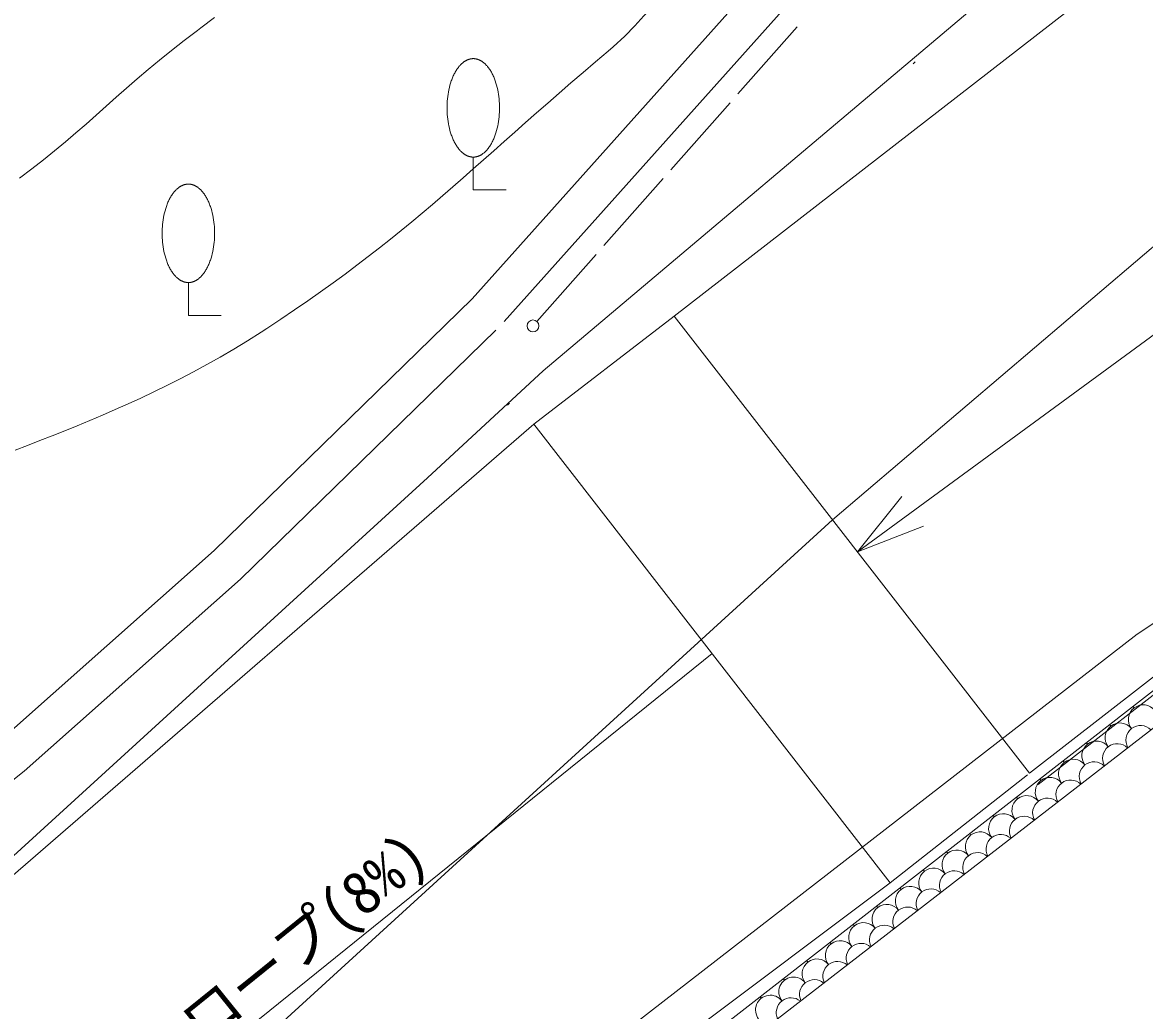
# Model space of a CAD drawing. Units: millimetres at full size, sheet at 1:200; details may follow other scales. Extents: x -40000 to 40000, y -27700 to 27700.
# Drawn here: x -28690 to -19194, y 8676 to 17039 of the extents above; entities that cross this region are included whole.
import ezdxf
from ezdxf.enums import TextEntityAlignment as Align

# ---------------------------------------------------------------- set-up
doc = ezdxf.new("R2010")
doc.units = ezdxf.units.MM
doc.header["$LTSCALE"] = 200
for name, color, linetype, lineweight in [('0-0_通り芯', 33, 'Continuous', 18), ('0-3_外構１', 134, 'Continuous', 9), ('0-5_計画レベル', 134, 'Continuous', 9), ('0-9_雨水ルート', 134, 'Continuous', 9), ('C-D_文字', 1, 'Continuous', 18)]:
    doc.layers.add(name, color=color, linetype=linetype, lineweight=lineweight)
doc.styles.add('ＭＳ ゴシック', font='')
doc.styles.get('ＭＳ ゴシック').set_extended_font_data('MS Gothic')

msp = doc.modelspace()

# ---------------------------------------------------------------- linework, layer by layer
at = {"layer": '0-0_通り芯'}
for p, q in [((-23174.3, 14553.8), (-17361.4, 19068.8)), ((-13381.4, 18601.5), (-21624.4, 12558.4)), ((-24363.2, 13639.1), (-23174.3, 14553.8)), ((-23174.3, 14553.8), (-20168.6, 10684)), ((-24363.2, 13639.1), (-32803.1, 6325.7)), ((-21624.4, 12558.4), (-21248.9, 13026.3)), ((-21624.4, 12558.4), (-21065.2, 12775.8)), ((-21347.9, 9757.1), (-29132.5, 3912.2))]:
    msp.add_line(p, q, dxfattribs=at)
for points in [[(-20168.6, 10684), (-14556.3, 15043.2), (-12245.3, 16481.7)], [(-20095, 10589.3), (-14487.7, 14944.7), (-12189.5, 16375.2)], [(-24363.2, 13639.1), (-21347.9, 9757.1), (-20186.3, 10670.3)], [(-22854.6, 11696.8), (-29787.6, 6101.9), (-29434.1, 6586.8)]]:
    msp.add_lwpolyline(points, dxfattribs=at)
at = {"layer": '0-3_外構１'}
for points in [[(-24244.9, 16356.1), (-24148, 16440.9), (-24048.6, 16527.4), (-23946.4, 16615.5), (-23841.1, 16705.5), (-23732.6, 16797.4), (-23691.2, 16832.2), (-23592.6, 16921.8), (-23507.9, 17009.6), (-23430.4, 17094.5), (-23353.7, 17175.6), (-23271.1, 17252), (-23176.1, 17322.7), (-23062.2, 17386.8), (-23054.8, 17390.4), (-22933.3, 17443.9), (-22824.1, 17483), (-22717, 17511.4), (-22602.1, 17532.5), (-22469.2, 17549.9), (-22321.4, 17566.2)], [(-27063.6, 17079.7), (-27179.3, 16993.7), (-27209.7, 16971.1), (-27322.8, 16885.4), (-27429.4, 16801.7), (-27530.5, 16719.8), (-27626.9, 16639.5), (-27719.4, 16560.6), (-27808.8, 16482.9), (-27895.9, 16406.1), (-27981.6, 16330.1), (-28066.7, 16254.6), (-28152.1, 16179.3), (-28238.5, 16104.2), (-28326.9, 16028.9), (-28417.9, 15953.3)], [(-28119.3, 13670.1), (-28012.1, 13715.2), (-27904.4, 13761.9), (-27796, 13810.1), (-27687, 13860.1), (-27577.2, 13912.1), (-27466.7, 13966.2), (-27355.5, 14022.6), (-27243.4, 14081.4), (-27130.4, 14142.9), (-27016.6, 14207.2), (-26901.8, 14274.5), (-26786, 14344.9), (-26669.1, 14418.7), (-26622.8, 14448.8), (-26502.8, 14527.9), (-26387, 14605.9), (-26275, 14683.1), (-26166.6, 14759.3), (-26061.5, 14834.9), (-25959.4, 14909.8), (-25860.1, 14984.2), (-25763.3, 15058.2), (-25668.7, 15131.8), (-25576.1, 15205.3), (-25485.3, 15278.7), (-25395.8, 15352.1), (-25307.6, 15425.6), (-25220.3, 15499.4), (-25133.6, 15573.4), (-25047.4, 15648), (-24961.2, 15723), (-24875, 15798.8), (-24788.3, 15875.2), (-24700.9, 15952.6), (-24612.7, 16030.9), (-24523.2, 16110.3), (-24432.2, 16190.9), (-24339.6, 16272.8), (-24244.9, 16356.1)], [(-28417.9, 15953.3), (-28512.6, 15877.2), (-28611.6, 15800.2), (-28715.8, 15722.3)], [(-28752.6, 13419.6), (-28648, 13459.7), (-28543.1, 13500.3), (-28437.8, 13541.4), (-28332.1, 13583.3), (-28226, 13626.1), (-28119.3, 13670.1)]]:
    msp.add_lwpolyline(points, dxfattribs=at)
at = {"layer": '0-5_計画レベル'}
for p, q in [((-24613.8, 14507.6), (-19711.5, 19989.6)), ((-24282.6, 14090.7), (-19233.6, 18355.6)), ((-22134.7, 17001.7), (-22635.5, 16434.6)), ((-21152, 16688.5), (-21134.3, 16706.1)), ((-21834.7, 12828.6), (-17608.6, 16430.5)), ((-22701.7, 16359.6), (-23202.5, 15792.4)), ((-23268.7, 15717.5), (-23769.5, 15150.3)), ((-23835.7, 15075.3), (-24336.5, 14508.2)), ((-25261.7, 13184.7), (-24282.6, 14090.7)), ((-24585.5, 13800), (-24567.9, 13817.7)), ((-25261.7, 13184.7), (-31049.8, 7902.8)), ((-21834.7, 12828.6), (-29559.2, 5779)), ((-28599.8, 4622.8), (-19257.7, 11860.6)), ((-28171.9, 4060.8), (-18821.7, 11298.6))]:
    msp.add_line(p, q, dxfattribs=at)
for points in [[(-31540.5, 8964.1), (-30324.7, 9809.8), (-28886.7, 10954.8), (-27068.7, 12568.7), (-24885.6, 14698.7), (-19957.5, 20209.6)], [(-31352.1, 8693.2), (-30127.5, 9545), (-28674.2, 10702.1), (-26843.8, 12327.1), (-24682.9, 14435.4)], [(-19257.7, 11860.6), (-19115.1, 11954.3)], [(-28562.9, 3743.8), (-28299.9, 4231.8), (-18976.7, 11493.6)]]:
    msp.add_lwpolyline(points, dxfattribs=at)
msp.add_circle((-24369.6, 14470.7), 50, dxfattribs=at)
for centre, start, end in [((-19205.7, 11138.5), 37.9154, 217.9147), ((-19381.1, 11160.3), 37.91505, 44.54136), ((-19183.9, 11313.9), 211.28874, 217.91505), ((-19402.9, 10984.9), 37.91505, 217.91505), ((-19578.3, 11006.7), 37.91505, 44.54136), ((-19381.1, 11160.3), 211.28874, 217.91505), ((-19227.5, 10963.1), 45.52187, 209.96394), ((-19600.1, 10831.3), 37.91505, 217.91505), ((-19775.6, 10853.1), 37.91505, 44.54136), ((-19578.3, 11006.7), 211.28874, 217.91505), ((-19424.7, 10809.4), 45.86951, 209.61631), ((-19797.4, 10677.6), 37.91505, 217.91505), ((-19972.8, 10699.4), 37.91505, 44.54136), ((-19775.6, 10853.1), 211.28874, 217.91505), ((-19621.9, 10655.8), 46.21744, 209.26837), ((-19994.6, 10524), 37.91505, 217.91505), ((-20170, 10545.8), 37.91505, 44.54136), ((-19972.8, 10699.4), 211.28874, 217.91505), ((-19819.2, 10502.2), 46.56569, 208.92012), ((-20191.8, 10370.4), 37.91505, 217.91505), ((-20367.2, 10392.2), 37.91505, 44.54136), ((-20170, 10545.8), 211.28874, 217.91505), ((-20016.4, 10348.6), 46.91427, 208.57154), ((-20389.1, 10216.8), 37.91505, 217.91505), ((-20564.5, 10238.6), 37.91505, 44.54136), ((-20367.2, 10392.2), 211.28874, 217.91505), ((-20213.6, 10195), 47.26319, 208.22262), ((-20586.3, 10063.1), 37.91505, 217.91505), ((-20761.7, 10084.9), 37.91505, 44.54136), ((-20564.5, 10238.6), 211.28874, 217.91505), ((-20410.9, 10041.3), 47.61247, 207.87335), ((-20783.5, 9909.5), 37.91505, 217.91505), ((-20958.9, 9931.3), 37.91505, 44.54136), ((-20761.7, 10084.9), 211.28874, 217.91505), ((-20608.1, 9887.7), 47.96212, 207.5237), ((-20980.7, 9755.9), 37.91505, 217.91505), ((-21156.2, 9777.7), 37.91505, 44.54136), ((-20958.9, 9931.3), 211.28874, 217.91505), ((-20805.3, 9734.1), 48.31215, 207.17366), ((-21178, 9602.3), 37.91505, 217.91505), ((-21353.4, 9624.1), 37.91505, 44.54136), ((-21156.2, 9777.7), 211.28874, 217.91505), ((-21002.5, 9580.5), 48.66258, 206.82323), ((-21375.2, 9448.6), 37.91505, 217.91505), ((-21550.6, 9470.4), 37.91505, 44.54136), ((-21353.4, 9624.1), 211.28874, 217.91505), ((-21199.8, 9426.8), 49.01343, 206.47238), ((-21572.4, 9295), 37.9154, 217.9147), ((-21747.9, 9316.8), 37.91505, 44.54136), ((-21550.6, 9470.4), 211.28874, 217.91505), ((-21397, 9273.2), 49.3647, 206.12111), ((-21769.7, 9141.4), 37.91505, 217.91505), ((-21945.1, 9163.2), 37.91505, 44.54136), ((-21747.9, 9316.8), 211.28874, 217.91505), ((-21594.2, 9119.6), 49.71642, 205.76939), ((-21966.9, 8987.8), 37.91505, 217.91505), ((-22142.3, 9009.6), 37.91505, 44.54136), ((-21945.1, 9163.2), 211.28874, 217.91505), ((-21791.5, 8966), 50.0686, 205.41721), ((-22164.1, 8834.1), 37.91477, 217.91533), ((-22339.6, 8856), 37.91505, 44.54136), ((-22142.3, 9009.6), 211.28874, 217.91505), ((-21988.7, 8812.3), 50.42125, 205.06456), ((-22361.4, 8680.5), 37.91477, 217.91533), ((-22536.8, 8702.3), 37.91505, 44.54136), ((-22339.6, 8856), 211.28874, 217.91505), ((-22185.9, 8658.7), 50.77439, 204.71142)]:
    msp.add_arc(centre, 125, start, end, dxfattribs=at)
at = {"layer": '0-9_雨水ルート'}
for points in [[(-24874.9, 16732.8), (-24877.3, 16732.8), (-24879.8, 16732.7), (-24882.3, 16732.6), (-24884.8, 16732.4), (-24887.3, 16732.2), (-24889.8, 16731.9), (-24892.3, 16731.6), (-24894.8, 16731.2), (-24897.4, 16730.7), (-24899.9, 16730.2), (-24902.5, 16729.6), (-24905, 16729), (-24907.6, 16728.3), (-24910.2, 16727.6), (-24912.7, 16726.7), (-24915.3, 16725.9), (-24917.9, 16725), (-24920.5, 16724), (-24923.1, 16722.9), (-24925.7, 16721.8), (-24928.2, 16720.6), (-24930.8, 16719.4), (-24933.4, 16718.1), (-24936, 16716.8), (-24938.6, 16715.3), (-24941.2, 16713.8), (-24943.8, 16712.3), (-24946.4, 16710.7), (-24949, 16709), (-24951.5, 16707.3), (-24954.1, 16705.4), (-24956.7, 16703.6), (-24961.8, 16699.6), (-24966.9, 16695.4), (-24971.9, 16691), (-24977, 16686.3), (-24981.9, 16681.3), (-24986.8, 16676.1), (-24991.7, 16670.6)], [(-24762.9, 16676.1), (-24767.8, 16681.3), (-24772.8, 16686.3), (-24777.8, 16691), (-24782.8, 16695.4), (-24787.9, 16699.6), (-24793, 16703.6), (-24795.6, 16705.4), (-24798.2, 16707.3), (-24800.8, 16709), (-24803.3, 16710.7), (-24805.9, 16712.3), (-24808.5, 16713.8), (-24811.1, 16715.3), (-24813.7, 16716.8), (-24816.3, 16718.1), (-24818.9, 16719.4), (-24821.5, 16720.6), (-24824.1, 16721.8), (-24826.7, 16722.9), (-24829.3, 16724), (-24831.8, 16725), (-24834.4, 16725.9), (-24837, 16726.7), (-24839.6, 16727.6), (-24842.1, 16728.3), (-24844.7, 16729), (-24847.3, 16729.6), (-24849.8, 16730.2), (-24852.4, 16730.7), (-24854.9, 16731.2), (-24857.4, 16731.6), (-24859.9, 16731.9), (-24862.5, 16732.2), (-24865, 16732.4), (-24867.4, 16732.6), (-24869.9, 16732.7), (-24872.4, 16732.8), (-24874.9, 16732.8)], [(-24991.7, 16670.6), (-24996.5, 16664.9), (-25001.2, 16658.9), (-25005.9, 16652.7), (-25010.5, 16646.3), (-25015, 16639.6), (-25019.4, 16632.7), (-25023.7, 16625.6), (-25027.9, 16618.3), (-25032, 16610.8), (-25036.1, 16603), (-25040, 16595.1), (-25043.7, 16587), (-25047.4, 16578.8), (-25051, 16570.3), (-25054.4, 16561.7), (-25057.7, 16553), (-25060.9, 16544.1), (-25066.9, 16526), (-25072.3, 16507.5), (-25077.2, 16488.6), (-25081.5, 16469.5), (-25085.3, 16450.2), (-25088.6, 16430.8), (-25091.3, 16411.3), (-25093.4, 16391.9), (-25095.1, 16372.6), (-25096.2, 16353.5), (-25096.9, 16334.7), (-25097.1, 16316.1), (-25096.9, 16297.5), (-25096.2, 16278.6), (-25095.1, 16259.5), (-25093.4, 16240.2), (-25091.3, 16220.8), (-25088.6, 16201.4), (-25085.3, 16182), (-25081.5, 16162.7), (-25077.2, 16143.5), (-25072.3, 16124.7)], [(-24672.5, 16143.5), (-24668.2, 16162.7), (-24664.4, 16182), (-24661.2, 16201.4), (-24658.5, 16220.8), (-24656.3, 16240.2), (-24654.6, 16259.5), (-24653.5, 16278.6), (-24652.8, 16297.5), (-24652.6, 16316.1), (-24652.8, 16334.7), (-24653.5, 16353.5), (-24654.6, 16372.6), (-24656.3, 16391.9), (-24658.5, 16411.3), (-24661.2, 16430.8), (-24664.4, 16450.2), (-24668.2, 16469.5), (-24672.5, 16488.6), (-24677.4, 16507.5), (-24682.9, 16526), (-24688.8, 16544.1), (-24692, 16553), (-24695.3, 16561.7), (-24698.7, 16570.3), (-24702.3, 16578.8), (-24706, 16587), (-24709.8, 16595.1), (-24713.7, 16603), (-24717.7, 16610.8), (-24721.8, 16618.3), (-24726, 16625.6), (-24730.4, 16632.7), (-24734.8, 16639.6), (-24739.3, 16646.3), (-24743.8, 16652.7), (-24748.5, 16658.9), (-24753.2, 16664.9), (-24758, 16670.6), (-24762.9, 16676.1)], [(-24824.1, 15910.3), (-24821.5, 15911.5), (-24818.9, 15912.8), (-24816.3, 15914), (-24813.7, 15915.4), (-24811.1, 15916.8), (-24808.5, 15918.3), (-24805.9, 15919.9), (-24803.3, 15921.5), (-24800.8, 15923.2), (-24798.2, 15924.9), (-24795.6, 15926.7), (-24793, 15928.6), (-24787.9, 15932.5), (-24782.8, 15936.7), (-24777.8, 15941.2), (-24772.8, 15945.9), (-24767.8, 15950.8), (-24762.9, 15956.1), (-24758, 15961.5), (-24753.2, 15967.3), (-24748.5, 15973.2), (-24743.8, 15979.4), (-24739.3, 15985.9), (-24734.8, 15992.5), (-24730.4, 15999.4), (-24726, 16006.5), (-24721.8, 16013.9), (-24717.7, 16021.4), (-24713.7, 16029.1), (-24709.8, 16037), (-24706, 16045.1), (-24702.3, 16053.4), (-24698.7, 16061.8), (-24695.3, 16070.4), (-24692, 16079.2), (-24688.8, 16088), (-24682.9, 16106.1), (-24677.4, 16124.7), (-24672.5, 16143.5)], [(-25072.3, 16124.7), (-25066.9, 16106.1), (-25060.9, 16088), (-25057.7, 16079.2), (-25054.4, 16070.4), (-25051, 16061.8), (-25047.4, 16053.4), (-25043.7, 16045.1), (-25040, 16037), (-25036.1, 16029.1), (-25032, 16021.4), (-25027.9, 16013.9), (-25023.7, 16006.5), (-25019.4, 15999.4), (-25015, 15992.5), (-25010.5, 15985.9), (-25005.9, 15979.4), (-25001.2, 15973.2), (-24996.5, 15967.3), (-24991.7, 15961.5), (-24986.8, 15956.1), (-24981.9, 15950.8), (-24977, 15945.9), (-24971.9, 15941.2), (-24966.9, 15936.7), (-24961.8, 15932.5), (-24956.7, 15928.6), (-24954.1, 15926.7), (-24951.5, 15924.9), (-24949, 15923.2), (-24946.4, 15921.5), (-24943.8, 15919.9), (-24941.2, 15918.3), (-24938.6, 15916.8), (-24936, 15915.4), (-24933.4, 15914), (-24930.8, 15912.8), (-24928.2, 15911.5), (-24925.7, 15910.3), (-24923.1, 15909.2)], [(-24923.1, 15909.2), (-24920.5, 15908.2), (-24917.9, 15907.2), (-24915.3, 15906.3), (-24912.7, 15905.4), (-24910.2, 15904.6), (-24907.6, 15903.9), (-24905, 15903.2), (-24902.5, 15902.5), (-24899.9, 15902), (-24897.4, 15901.5), (-24894.8, 15901), (-24892.3, 15900.6), (-24889.8, 15900.3), (-24887.3, 15900), (-24884.8, 15899.7), (-24882.3, 15899.6), (-24879.8, 15899.4), (-24877.3, 15899.3), (-24874.9, 15899.3), (-24872.4, 15899.3), (-24869.9, 15899.4), (-24867.4, 15899.6), (-24865, 15899.7), (-24862.5, 15900), (-24859.9, 15900.3), (-24857.4, 15900.6), (-24854.9, 15901), (-24852.4, 15901.5), (-24849.8, 15902), (-24847.3, 15902.5), (-24844.7, 15903.2), (-24842.1, 15903.9), (-24839.6, 15904.6), (-24837, 15905.4), (-24834.4, 15906.3), (-24831.8, 15907.2), (-24829.3, 15908.2), (-24826.7, 15909.2), (-24824.1, 15910.3)], [(-24874.9, 15899.3), (-24874.9, 15621.5), (-24597, 15621.5)], [(-27285.9, 15670.8), (-27288.3, 15670.8), (-27290.8, 15670.7), (-27293.3, 15670.6), (-27295.8, 15670.4), (-27298.3, 15670.2), (-27300.8, 15669.9), (-27303.3, 15669.6), (-27305.8, 15669.2), (-27308.4, 15668.7), (-27310.9, 15668.2), (-27313.5, 15667.6), (-27316, 15667), (-27318.6, 15666.3), (-27321.2, 15665.6), (-27323.7, 15664.7), (-27326.3, 15663.9), (-27328.9, 15663), (-27331.5, 15662), (-27334.1, 15660.9), (-27336.6, 15659.8), (-27339.2, 15658.6), (-27341.8, 15657.4), (-27344.4, 15656.1), (-27347, 15654.8), (-27349.6, 15653.3), (-27352.2, 15651.8), (-27354.8, 15650.3), (-27357.4, 15648.7), (-27360, 15647), (-27362.5, 15645.3), (-27365.1, 15643.5), (-27367.7, 15641.6), (-27372.8, 15637.6), (-27377.9, 15633.4), (-27382.9, 15629), (-27387.9, 15624.3), (-27392.9, 15619.3), (-27397.8, 15614.1), (-27402.7, 15608.6)], [(-27173.9, 15614.1), (-27178.8, 15619.3), (-27183.8, 15624.3), (-27188.8, 15629), (-27193.8, 15633.4), (-27198.9, 15637.6), (-27204, 15641.6), (-27206.6, 15643.5), (-27209.2, 15645.3), (-27211.8, 15647), (-27214.3, 15648.7), (-27216.9, 15650.3), (-27219.5, 15651.8), (-27222.1, 15653.3), (-27224.7, 15654.8), (-27227.3, 15656.1), (-27229.9, 15657.4), (-27232.5, 15658.6), (-27235.1, 15659.8), (-27237.7, 15660.9), (-27240.2, 15662), (-27242.8, 15663), (-27245.4, 15663.9), (-27248, 15664.7), (-27250.6, 15665.6), (-27253.1, 15666.3), (-27255.7, 15667), (-27258.3, 15667.6), (-27260.8, 15668.2), (-27263.4, 15668.7), (-27265.9, 15669.2), (-27268.4, 15669.6), (-27270.9, 15669.9), (-27273.4, 15670.2), (-27276, 15670.4), (-27278.4, 15670.6), (-27280.9, 15670.7), (-27283.4, 15670.8), (-27285.9, 15670.8)], [(-27402.7, 15608.6), (-27407.5, 15602.9), (-27412.2, 15596.9), (-27416.9, 15590.7), (-27421.5, 15584.3), (-27426, 15577.6), (-27430.4, 15570.7), (-27434.7, 15563.6), (-27438.9, 15556.3), (-27443, 15548.8), (-27447, 15541), (-27451, 15533.1), (-27454.7, 15525), (-27458.4, 15516.8), (-27462, 15508.3), (-27465.4, 15499.7), (-27468.7, 15491), (-27471.9, 15482.1), (-27477.9, 15464), (-27483.3, 15445.5), (-27488.2, 15426.6), (-27492.5, 15407.5), (-27496.3, 15388.2), (-27499.6, 15368.8), (-27502.3, 15349.3), (-27504.4, 15329.9), (-27506.1, 15310.6), (-27507.2, 15291.5), (-27507.9, 15272.7), (-27508.1, 15254.1), (-27507.9, 15235.5), (-27507.2, 15216.6), (-27506.1, 15197.5), (-27504.4, 15178.2), (-27502.3, 15158.8), (-27499.6, 15139.4), (-27496.3, 15120), (-27492.5, 15100.7), (-27488.2, 15081.5), (-27483.3, 15062.7)], [(-27083.5, 15081.5), (-27079.2, 15100.7), (-27075.4, 15120), (-27072.2, 15139.4), (-27069.5, 15158.8), (-27067.3, 15178.2), (-27065.6, 15197.5), (-27064.5, 15216.6), (-27063.8, 15235.5), (-27063.6, 15254.1), (-27063.8, 15272.7), (-27064.5, 15291.5), (-27065.6, 15310.6), (-27067.3, 15329.9), (-27069.5, 15349.3), (-27072.2, 15368.8), (-27075.4, 15388.2), (-27079.2, 15407.5), (-27083.5, 15426.6), (-27088.4, 15445.5), (-27093.9, 15464), (-27099.8, 15482.1), (-27103, 15491), (-27106.3, 15499.7), (-27109.7, 15508.3), (-27113.3, 15516.8), (-27117, 15525), (-27120.8, 15533.1), (-27124.7, 15541), (-27128.7, 15548.8), (-27132.8, 15556.3), (-27137, 15563.6), (-27141.4, 15570.7), (-27145.8, 15577.6), (-27150.3, 15584.3), (-27154.8, 15590.7), (-27159.5, 15596.9), (-27164.2, 15602.9), (-27169, 15608.6), (-27173.9, 15614.1)], [(-27483.3, 15062.7), (-27477.9, 15044.1), (-27471.9, 15026), (-27468.7, 15017.2), (-27465.4, 15008.4), (-27462, 14999.8), (-27458.4, 14991.4), (-27454.7, 14983.1), (-27451, 14975), (-27447, 14967.1), (-27443, 14959.4), (-27438.9, 14951.9), (-27434.7, 14944.5), (-27430.4, 14937.4), (-27426, 14930.5), (-27421.5, 14923.9), (-27416.9, 14917.4), (-27412.2, 14911.2), (-27407.5, 14905.3), (-27402.7, 14899.5), (-27397.8, 14894.1), (-27392.9, 14888.8), (-27387.9, 14883.9), (-27382.9, 14879.2), (-27377.9, 14874.7), (-27372.8, 14870.5), (-27367.7, 14866.6), (-27365.1, 14864.7), (-27362.5, 14862.9), (-27360, 14861.2), (-27357.4, 14859.5), (-27354.8, 14857.9), (-27352.2, 14856.3), (-27349.6, 14854.8), (-27347, 14853.4), (-27344.4, 14852), (-27341.8, 14850.8), (-27339.2, 14849.5), (-27336.6, 14848.3), (-27334.1, 14847.2)], [(-27235.1, 14848.3), (-27232.5, 14849.5), (-27229.9, 14850.8), (-27227.3, 14852), (-27224.7, 14853.4), (-27222.1, 14854.8), (-27219.5, 14856.3), (-27216.9, 14857.9), (-27214.3, 14859.5), (-27211.8, 14861.2), (-27209.2, 14862.9), (-27206.6, 14864.7), (-27204, 14866.6), (-27198.9, 14870.5), (-27193.8, 14874.7), (-27188.8, 14879.2), (-27183.8, 14883.9), (-27178.8, 14888.8), (-27173.9, 14894.1), (-27169, 14899.5), (-27164.2, 14905.3), (-27159.5, 14911.2), (-27154.8, 14917.4), (-27150.3, 14923.9), (-27145.8, 14930.5), (-27141.4, 14937.4), (-27137, 14944.5), (-27132.8, 14951.9), (-27128.7, 14959.4), (-27124.7, 14967.1), (-27120.8, 14975), (-27117, 14983.1), (-27113.3, 14991.4), (-27109.7, 14999.8), (-27106.3, 15008.4), (-27103, 15017.2), (-27099.8, 15026), (-27093.9, 15044.1), (-27088.4, 15062.7), (-27083.5, 15081.5)], [(-27334.1, 14847.2), (-27331.5, 14846.2), (-27328.9, 14845.2), (-27326.3, 14844.3), (-27323.7, 14843.4), (-27321.2, 14842.6), (-27318.6, 14841.9), (-27316, 14841.2), (-27313.5, 14840.5), (-27310.9, 14840), (-27308.4, 14839.5), (-27305.8, 14839), (-27303.3, 14838.6), (-27300.8, 14838.3), (-27298.3, 14838), (-27295.8, 14837.7), (-27293.3, 14837.6), (-27290.8, 14837.4), (-27288.3, 14837.3), (-27285.9, 14837.3), (-27283.4, 14837.3), (-27280.9, 14837.4), (-27278.4, 14837.6), (-27276, 14837.7), (-27273.4, 14838), (-27270.9, 14838.3), (-27268.4, 14838.6), (-27265.9, 14839), (-27263.4, 14839.5), (-27260.8, 14840), (-27258.3, 14840.5), (-27255.7, 14841.2), (-27253.1, 14841.9), (-27250.6, 14842.6), (-27248, 14843.4), (-27245.4, 14844.3), (-27242.8, 14845.2), (-27240.2, 14846.2), (-27237.7, 14847.2), (-27235.1, 14848.3)], [(-27285.9, 14837.3), (-27285.9, 14559.5), (-27008, 14559.5)]]:
    msp.add_lwpolyline(points, dxfattribs=at)

# ---------------------------------------------------------------- texts
at = {"layer": 'C-D_文字', "color": 33, "style": 'ＭＳ ゴシック'}
msp.add_text('スロープ(8%)', height=366.6, rotation=38.903, dxfattribs=at).set_placement((-27488.4, 7957.4), align=Align.BOTTOM_LEFT)

doc.saveas('drawing.dxf')
